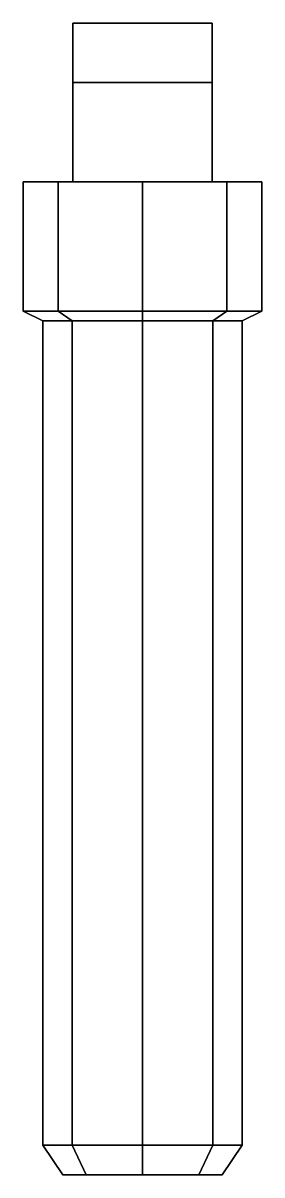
# Model space of a CAD drawing. Extents: x -0.12 to 0.12, y -1.1 to 0.06.
import ezdxf

# ---------------------------------------------------------------- set-up
doc = ezdxf.new("R2010")
doc.units = 0
doc.layers.add('CRANE_TURRET_ACTUATOR', color=3, linetype='CONTINUOUS')

msp = doc.modelspace()

# ---------------------------------------------------------------- linework, layer by layer
at = {"layer": 'CRANE_TURRET_ACTUATOR'}
for points in [[(0.07, 0.06), (-0.07, 0.06), (-0.07, 0, 0.09), (0.07, 0, 0.09)], [(0.07, 0, -0.09), (-0.07, 0, -0.09), (-0.07, 0.06), (0.07, 0.06)], [(-0.07, 0.06), (-0.07, 0.06), (-0.07, 0, -0.09), (-0.07, 0, 0.09)], [(0.07, 0.06), (0.07, 0.06), (0.07, 0, 0.09), (0.07, 0, -0.09)], [(0.07, 0, 0.09), (-0.07, 0, 0.09), (-0.07, -0.1, 0.09), (0.07, -0.1, 0.09)], [(0.07, -0.1, -0.09), (-0.07, -0.1, -0.09), (-0.07, 0, -0.09), (0.07, 0, -0.09)], [(-0.07, 0, 0.09), (-0.07, 0, -0.09), (-0.07, -0.1, -0.09), (-0.07, -0.1, 0.09)], [(0.07, 0, -0.09), (0.07, 0, 0.09), (0.07, -0.1, 0.09), (0.07, -0.1, -0.09)], [(-0.0849, -0.1, 0.0849), (-0.12, -0.1), (-0.12, -0.23), (-0.0849, -0.23, 0.0849)], [(-0.12, -0.1), (-0.0849, -0.1, -0.0849), (-0.0849, -0.23, -0.0849), (-0.12, -0.23)], [(0.12, -0.1), (0.0849, -0.1, -0.0849), (-0.12, -0.1), (-0.0849, -0.1, 0.0849)], [(0.0849, -0.1, -0.0849), (0, -0.1, -0.12), (-0.0849, -0.1, -0.0849), (-0.12, -0.1)], [(0, -0.1, 0.12), (-0.0849, -0.1, 0.0849), (-0.0849, -0.23, 0.0849), (0, -0.23, 0.12)], [(-0.0849, -0.1, -0.0849), (0, -0.1, -0.12), (0, -0.23, -0.12), (-0.0849, -0.23, -0.0849)], [(0.0849, -0.1, 0.0849), (0.12, -0.1), (-0.0849, -0.1, 0.0849), (0, -0.1, 0.12)], [(0.0849, -0.1, 0.0849), (0, -0.1, 0.12), (0, -0.23, 0.12), (0.0849, -0.23, 0.0849)], [(0, -0.1, -0.12), (0.0849, -0.1, -0.0849), (0.0849, -0.23, -0.0849), (0, -0.23, -0.12)], [(0.12, -0.1), (0.0849, -0.1, 0.0849), (0.0849, -0.23, 0.0849), (0.12, -0.23)], [(0.0849, -0.1, -0.0849), (0.12, -0.1), (0.12, -0.23), (0.0849, -0.23, -0.0849)], [(-0.0849, -0.23, 0.0849), (-0.12, -0.23), (-0.1, -0.24), (-0.0707, -0.24, 0.0707)], [(-0.12, -0.23), (-0.0849, -0.23, -0.0849), (-0.0707, -0.24, -0.0707), (-0.1, -0.24)], [(0, -0.23, 0.12), (-0.0849, -0.23, 0.0849), (-0.0707, -0.24, 0.0707), (0, -0.24, 0.1)], [(-0.0849, -0.23, -0.0849), (0, -0.23, -0.12), (0, -0.24, -0.1), (-0.0707, -0.24, -0.0707)], [(0.0849, -0.23, 0.0849), (0, -0.23, 0.12), (0, -0.24, 0.1), (0.0707, -0.24, 0.0707)], [(0, -0.23, -0.12), (0.0849, -0.23, -0.0849), (0.0707, -0.24, -0.07), (0, -0.24, -0.1)], [(0.12, -0.23), (0.0849, -0.23, 0.0849), (0.0707, -0.24, 0.0707), (0.1, -0.24)], [(0.0849, -0.23, -0.0849), (0.12, -0.23), (0.1, -0.24), (0.0707, -0.24, -0.07)], [(-0.0707, -0.24, 0.0707), (-0.1, -0.24), (-0.1, -1.07), (-0.0707, -1.07, 0.0707)], [(-0.1, -0.24), (-0.0707, -0.24, -0.0707), (-0.0707, -1.07, -0.0707), (-0.1, -1.07)], [(0, -0.24, 0.1), (-0.0707, -0.24, 0.0707), (-0.0707, -1.07, 0.0707), (0, -1.07, 0.1)], [(-0.0707, -0.24, -0.0707), (0, -0.24, -0.1), (0, -1.07, -0.1), (-0.0707, -1.07, -0.0707)], [(0.0707, -0.24, 0.0707), (0, -0.24, 0.1), (0, -1.07, 0.1), (0.0707, -1.07, 0.0707)], [(0, -0.24, -0.1), (0.0707, -0.24, -0.0707), (0.0707, -1.07, -0.0707), (0, -1.07, -0.1)], [(0.1, -0.24), (0.0707, -0.24, 0.0707), (0.0707, -1.07, 0.0707), (0.1, -1.07)], [(0.0707, -0.24, -0.0707), (0.1, -0.24), (0.1, -1.07), (0.0707, -1.07, -0.0707)], [(-0.0707, -1.07, 0.0707), (-0.1, -1.07), (-0.08, -1.1), (-0.0566, -1.1, 0.0566)], [(-0.1, -1.07), (-0.0707, -1.07, -0.0707), (-0.0566, -1.1, -0.0566), (-0.08, -1.1)], [(0, -1.07, 0.1), (-0.0707, -1.07, 0.0707), (-0.0566, -1.1, 0.0566), (0, -1.1, 0.08)], [(-0.0707, -1.07, -0.0707), (0, -1.07, -0.1), (0, -1.1, -0.08), (-0.0566, -1.1, -0.0566)], [(0.0707, -1.07, 0.0707), (0, -1.07, 0.1), (0, -1.1, 0.08), (0.0566, -1.1, 0.0566)], [(0, -1.07, -0.1), (0.0707, -1.07, -0.0707), (0.0566, -1.1, -0.0566), (0, -1.1, -0.08)], [(0.1, -1.07), (0.0707, -1.07, 0.0707), (0.0566, -1.1, 0.0566), (0.08, -1.1)], [(0.0707, -1.07, -0.0707), (0.1, -1.07), (0.08, -1.1), (0.0566, -1.1, -0.0566)]]:
    msp.add_3dface(points, dxfattribs=at)

doc.saveas('drawing.dxf')
